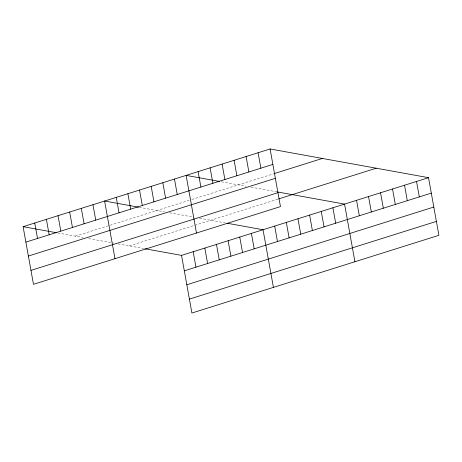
<?xml version="1.0" encoding="UTF-8"?>
<svg xmlns="http://www.w3.org/2000/svg" width="462" height="462" viewBox="0 0 462 462"><rect width="100%" height="100%" fill="white"/><g stroke="black" fill="none" stroke-linecap="round" stroke-linejoin="round"><path stroke-width="0.35" stroke-dasharray="2.31 1.73" d="M75.387 236.151L189.085 200.381M191.822 199.52L273.723 173.752M129.25 245.911L277.881 199.151M221.425 181.791L246.096 186.261M250.993 187.145L276.877 191.84M139.235 207.311L164.588 211.902M169.485 212.791L193.971 217.227M199.567 218.243L225.017 222.851M57.733 232.952L83.079 237.549M88.675 238.559L113.86 243.127M118.058 243.884L143.515 248.498"/><path stroke-width="0.69" d="M270.091 148.972L280.463 206.612L33.472 284.321L23.1 226.68L270.091 148.972L428.528 177.679L438.9 235.32L191.909 313.028L181.537 255.388L144.872 248.747M25.878 242.117L272.869 164.408M274.388 173.545L322.378 158.443M28.384 256.046L275.375 178.338M30.966 270.391L277.957 192.683M278.569 198.937L376.247 168.208M181.537 255.388L428.528 177.679M184.315 270.824L431.306 193.122M186.821 284.754L433.812 207.045M189.403 299.105L436.394 221.396M219.386 181.422L186.117 175.393L196.483 233.033M277.575 191.967L344.554 204.1L354.926 261.74M138.56 207.184L104.608 201.034L114.98 258.674M227.056 223.221L263.045 229.747L273.417 287.387M23.1 226.68L56.37 232.709M416.533 181.456L419.311 196.893M404.533 185.227L407.311 200.67M392.538 189.004L395.316 204.441M380.544 192.775L383.321 208.218M368.543 196.552L371.321 211.989M356.548 200.329L359.326 215.766M332.906 207.767L335.683 223.204M321.263 211.429L324.041 226.865M309.621 215.09L312.399 230.532M297.978 218.757L300.756 234.194M286.33 222.418L289.108 237.855M274.688 226.08L277.466 241.522M258.096 152.743L260.874 168.185M246.096 156.52L248.874 171.956M251.403 233.408L254.181 248.845M234.101 160.291L236.879 175.733M239.755 237.07L242.533 252.512M222.107 164.068L224.884 179.504M228.113 240.737L230.89 256.173M210.106 167.845L212.884 183.281M216.47 244.398L219.248 259.835M198.111 171.616L200.889 187.058M204.828 248.059L207.605 263.502M193.18 251.726L195.957 267.163M174.469 179.054L177.246 194.49M162.826 182.715L165.604 198.158M151.184 186.382L153.962 201.819M139.541 190.044L142.319 205.48M127.893 193.705L130.671 209.147M116.251 197.372L119.029 212.809M92.966 204.701L95.744 220.137M81.318 208.362L84.096 223.799M69.675 212.023L72.453 227.466M58.033 215.69L60.811 231.127M46.391 219.352L49.168 234.788M34.742 223.013L37.52 238.456"/></g></svg>
